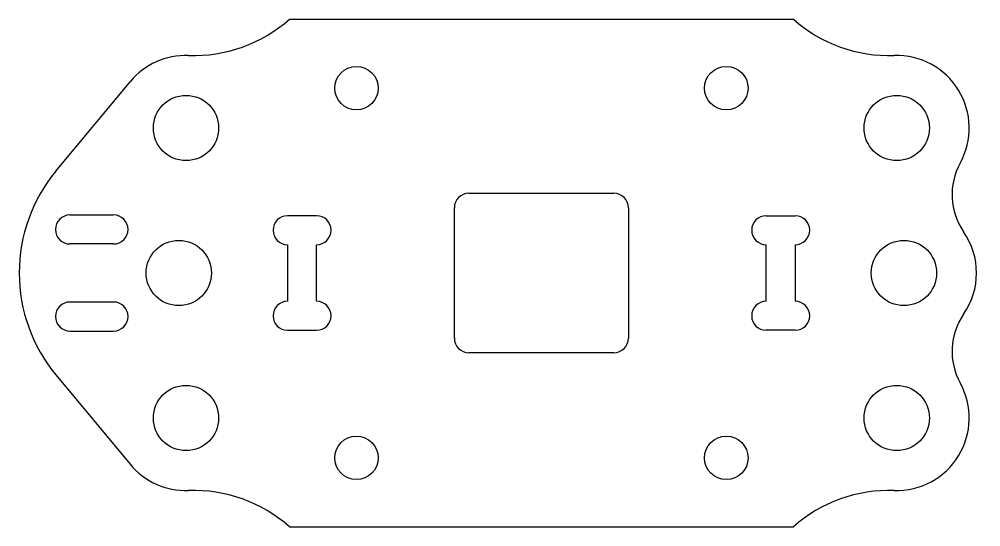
# Model space of a CAD drawing. Extents: x -36 to 30.3, y -17.5 to 17.5.
import ezdxf

# ---------------------------------------------------------------- set-up
doc = ezdxf.new("R2010")
doc.units = 0
doc.layers.get('0').update_dxf_attribs({"linetype": 'continuous'})

# ---------------------------------------------------------------- blocks, each defined once
blk = doc.blocks.new('SKETCH009')
at = {"color": 7}
for p, q in [((-17.376, 17.5), (17.376, 17.5)), ((-33.466, 7.023), (-28.348, 13.192)), ((-5, 5.5), (5, 5.5)), ((-32.5, 4), (-29.5, 4)), ((-6, -4.5), (-6, 4.5)), ((6, 4.5), (6, -4.5)), ((-15.5, 3.95), (-17.5, 3.95)), ((15.5, 3.95), (17.5, 3.95)), ((-29.5, 2), (-32.5, 2)), ((-17.5, 1.95), (-17.5, -1.95)), ((-15.5, -1.95), (-15.5, 1.95)), ((15.5, -1.95), (15.5, 1.95)), ((17.5, 1.95), (17.5, -1.95)), ((-29.5, -2), (-32.5, -2)), ((-17.5, -3.95), (-15.5, -3.95)), ((17.5, -3.95), (15.5, -3.95)), ((-32.5, -4), (-29.5, -4)), ((5, -5.5), (-5, -5.5)), ((-33.466, -7.023), (-28.348, -13.192)), ((-17.376, -17.5), (17.376, -17.5))]:
    blk.add_line(p, q, dxfattribs=at)
for centre, radius in [((-12.75, 12.75), 1.5), ((12.75, 12.75), 1.5), ((-24.5, 10), 2.25), ((24.5, 10), 2.25), ((-25, 0), 2.25), ((25, 0), 2.25), ((-24.5, -10), 2.25), ((24.5, -10), 2.25), ((-12.75, -12.75), 1.5), ((12.75, -12.75), 1.5)]:
    blk.add_circle(centre, radius, dxfattribs=at)
for centre, radius, start, end in [((-24, 24.992), 10, -91.91021, -48.51822), ((24, 24.992), 10, -131.48178, -88.08979), ((-24.5, 10), 5, 88.08979, 140.32129), ((24.5, 10), 5, -28.93877, 91.91021), ((32.814, 5.403), 4.5, 151.06123, -145.33642), ((-25, 0), 11, 140.32129, 180), ((-5, 4.5), 1, 90, 180), ((5, 4.5), 1, 0, 90), ((-32.5, 3), 1, 90, -90), ((-29.5, 3), 1, -90, 90), ((-17.5, 2.95), 1, 90, -90), ((-15.5, 2.95), 1, -90, 90), ((15.5, 2.95), 1, 90, -90), ((17.5, 2.95), 1, -90, 90), ((25, 0), 5, -34.66358, 34.66358), ((-25, 0), 11, 180, -140.32129), ((-17.5, -2.95), 1, 90, -90), ((-15.5, -2.95), 1, -90, 90), ((15.5, -2.95), 1, 90, -90), ((17.5, -2.95), 1, -90, 90), ((-32.5, -3), 1, 90, -90), ((-29.5, -3), 1, -90, 90), ((32.814, -5.403), 4.5, 145.33642, -151.06123), ((-5, -4.5), 1, 180, -90), ((5, -4.5), 1, -90, 0), ((24.5, -10), 5, -91.91021, 28.93877), ((-24.5, -10), 5, -140.32129, -88.08979), ((-24, -24.992), 10, 48.51822, 91.91021), ((24, -24.992), 10, 88.08979, 131.48178)]:
    blk.add_arc(centre, radius, start, end, dxfattribs=at)

msp = doc.modelspace()

# ---------------------------------------------------------------- block references
at = {"color": 7}
msp.add_blockref('SKETCH009', (0, 0), dxfattribs=at)

doc.saveas('drawing.dxf')
